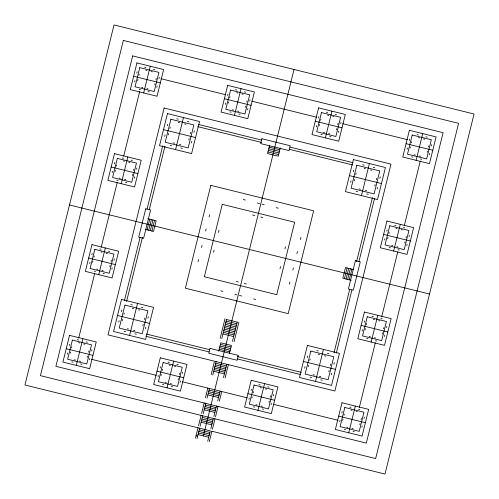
<?xml version="1.0" encoding="UTF-8"?>
<svg xmlns="http://www.w3.org/2000/svg" width="499" height="499" viewBox="0 0 499 499"><rect width="100%" height="100%" fill="white"/><g stroke="black" fill="none" stroke-linecap="round" stroke-linejoin="round"><path stroke-width="0.75" d="M67.246 354.327L67.552 353.08M69.43 345.489L69.741 344.235M89.689 263.603L90.001 262.349M91.878 254.758L92.184 253.504M112.194 172.61L112.506 171.363M114.383 163.772L114.695 162.518M134.643 81.886L134.948 80.632M136.826 73.041L137.138 71.787M70.247 353.086L70.521 351.982M71.544 347.84L71.819 346.736M92.689 262.355L92.964 261.251M93.987 257.116L94.261 256.012M115.2 171.363L115.475 170.265M116.498 166.123L116.772 165.019M137.643 80.638L137.917 79.534M138.94 75.393L139.215 74.295M78.723 337.985L94.716 273.321M101.203 247.261L117.259 182.347M123.671 156.268L139.67 91.604M76.278 365.38L82.884 338.665M98.721 274.656L105.326 247.941M121.226 183.663L127.838 156.948M143.668 92.939L150.28 66.224M87.344 357.309L87.618 356.211M88.641 352.069L88.909 350.965M109.786 266.585L110.061 265.48M111.084 261.339L111.358 260.241M132.291 175.592L132.566 174.494M133.589 170.352L133.863 169.248M154.74 84.867L155.008 83.763M156.037 79.622L156.306 78.524M89.421 359.816L89.726 358.563M91.604 350.972L91.916 349.718M111.863 269.086L112.169 267.838M114.046 260.247L114.358 258.993M134.368 178.099L134.68 176.846M136.558 169.255L136.869 168.001M156.811 87.369L157.123 86.121M159 78.53L159.312 77.276M118.756 322.192L119.13 320.689M121.382 311.582L121.756 310.079M164.726 136.352L165.1 134.849M167.352 125.742L167.726 124.239M124.413 300.697L140.019 237.618M147.105 208.969L162.705 145.889M126.546 301.521L142.408 237.412M149.307 209.518L164.982 146.157M122.361 320.695L122.685 319.372M123.914 314.401L124.245 313.079M168.331 134.855L168.656 133.532M169.891 128.561L170.215 127.239M147.118 229.839L149.756 219.155M148.714 230.239L151.359 219.554M150.318 230.638L152.962 219.953M151.921 231.031L154.565 220.346M129.597 335.453L137.524 303.398M175.567 149.613L183.495 117.558M142.876 325.772L143.201 324.45M144.429 319.479L144.76 318.156M188.847 139.932L189.171 138.61M190.4 133.638L190.73 132.316M145.365 328.772L145.733 327.269M147.991 318.162L148.359 316.659M191.335 142.932L191.71 141.429M193.961 132.322L194.336 130.819M158.008 376.782L158.32 375.529M160.198 367.938L160.503 366.684M225.405 104.341L225.71 103.087M227.588 95.496L227.9 94.242M161.009 375.535L161.283 374.431M162.306 370.289L162.58 369.191M228.405 103.093L228.679 101.989M229.702 97.848L229.977 96.744M198.053 261.626L198.583 259.486M201.546 247.51L202.076 245.377M205.619 231.037L206.149 228.904M209.112 216.928L209.642 214.788M167.04 387.835L173.646 361.12M234.436 115.388L241.042 88.672M178.106 379.764L178.38 378.66M179.403 374.518L179.677 373.42M245.502 107.322L245.77 106.218M246.799 102.077L247.067 100.973M180.183 382.265L180.488 381.018M182.366 373.427L182.678 372.173M247.579 109.824L247.884 108.57M249.762 100.979L250.074 99.725M213.553 252.276L214.077 250.136M218.462 232.422L218.992 230.282M195.446 438.216L198.022 427.799M198.515 425.815L201.091 415.393M201.584 413.409L204.16 402.992M205.451 397.772L207.846 388.085M211.183 374.606L214.277 362.087M220.165 338.297L225.018 318.68M197.049 438.615L199.625 428.198M200.118 426.208L202.694 415.792M203.187 413.802L205.763 403.385M207.054 398.165L209.449 388.484M212.786 374.999L216.098 361.613M218.693 351.121L220.751 342.794L231.436 345.439L229.353 353.853M221.768 338.69L226.571 319.285M269.647 145.147L267.564 153.561L278.249 156.206L280.307 147.879M203.38 435.933L231.854 320.832M231.935 320.508L294.03 69.48M207.734 441.259L210.31 430.843L24.95 384.985L114.015 24.95L474.05 114.015L384.985 474.05L211.776 431.205M210.803 428.853L213.379 418.436M213.871 416.447L216.447 406.03M217.739 400.809L220.134 391.129M223.471 377.643L226.783 364.258M232.453 341.335L237.256 321.93M209.337 441.652L211.913 431.236M212.406 429.246L214.982 418.829M215.474 416.846L218.051 406.423M219.342 401.208L221.737 391.522M225.074 378.042L228.386 364.65M234.056 341.734L238.909 322.117M280.008 268.718L280.538 266.578M284.923 248.864L285.447 246.724M248.926 399.275L249.238 398.021M251.116 390.43L251.421 389.176M316.322 126.827L316.634 125.573M318.512 117.982L318.817 116.735M251.933 398.027L252.201 396.923M253.23 392.782L253.498 391.678M319.323 125.58L319.597 124.482M320.62 120.34L320.894 119.236M257.958 410.328L264.564 383.612M325.354 137.88L331.96 111.165M289.358 284.212L289.888 282.072M292.851 270.096L293.381 267.963M296.924 253.623L297.454 251.49M300.417 239.514L300.947 237.374M269.023 402.256L269.298 401.152M270.321 397.011L270.595 395.907M336.42 129.809L336.694 128.711M337.717 124.569L337.991 123.465M271.1 404.758L271.412 403.504M273.29 395.913L273.595 394.659M338.497 132.316L338.802 131.062M340.68 123.471L340.992 122.218M304.664 368.181L305.039 366.678M307.29 357.571L307.665 356.068M350.641 182.341L351.009 180.838M353.267 171.731L353.635 170.228M308.27 366.684L308.6 365.362M309.829 360.39L310.153 359.068M354.24 180.844L354.571 179.521M355.799 174.55L356.124 173.228M315.505 381.442L323.433 349.387M361.476 195.602L369.403 163.547M344.435 278.654L347.079 267.969M346.038 279.047L348.682 268.362M347.641 279.446L350.286 268.761M349.244 279.845L351.882 269.161M328.785 371.761L329.109 370.439M330.344 365.468L330.669 364.145M374.755 185.921L375.086 184.599M376.315 179.628L376.639 178.305M334.018 352.843L349.693 289.482M356.592 261.588L372.454 197.479M336.295 353.111L351.895 290.031M358.981 261.382L374.587 198.303M331.274 374.761L331.648 373.258M333.9 364.151L334.274 362.648M377.244 188.921L377.618 187.418M379.87 178.311L380.244 176.808M339.688 421.724L340 420.47M341.877 412.879L342.189 411.631M362.131 330.999L362.442 329.745M364.32 322.154L364.632 320.901M384.642 240.007L384.954 238.753M386.831 231.162L387.137 229.914M407.084 149.282L407.396 148.028M409.274 140.437L409.579 139.184M342.694 420.476L342.963 419.378M343.992 415.237L344.26 414.133M365.137 329.752L365.411 328.648M366.434 324.506L366.709 323.408M387.642 238.759L387.916 237.661M388.939 233.52L389.214 232.415M410.091 148.035L410.359 146.931M411.382 142.789L411.656 141.691M348.72 432.776L355.332 406.061M371.162 342.052L377.774 315.337M393.674 251.059L400.279 224.344M416.116 160.335L422.722 133.62M359.33 407.396L375.329 342.732M381.741 316.653L397.797 251.739M404.284 225.679L420.277 161.015M359.785 424.705L360.06 423.607M361.083 419.466L361.357 418.362M382.228 333.981L382.502 332.877M383.525 328.735L383.8 327.637M404.739 242.988L405.013 241.884M406.036 237.749L406.311 236.645M427.181 152.264L427.456 151.16M428.479 147.018L428.753 145.914M361.862 427.213L362.174 425.959M364.052 418.368L364.357 417.114M384.305 336.482L384.617 335.228M386.494 327.637L386.806 326.39M406.816 245.496L407.122 244.242M408.999 236.651L409.311 235.397M429.259 154.765L429.57 153.511M431.448 145.92L431.754 144.673M144.673 67.246L145.92 67.552M153.511 69.43L154.765 69.741M235.434 89.695L236.682 90.007M244.273 91.885L245.527 92.196M326.352 112.188L327.606 112.5M335.197 114.377L336.445 114.683M417.114 134.643L418.368 134.948M425.959 136.826L427.213 137.138M145.914 70.247L147.018 70.521M151.16 71.544L152.264 71.819M236.682 92.702L237.78 92.976M241.921 93.999L243.025 94.267M327.6 115.194L328.698 115.462M332.839 116.485L333.943 116.76M418.362 137.643L419.466 137.917M423.607 138.94L424.705 139.215M161.015 78.723L225.679 94.716M251.746 101.166L316.665 117.228M342.732 123.671L407.396 139.67M133.62 76.278L160.335 82.884M224.382 98.727L251.097 105.339M315.299 121.22L342.015 127.825M406.061 143.668L432.776 150.28M141.691 87.344L142.789 87.618M146.931 88.641L148.035 88.909M232.453 109.792L233.551 110.067M237.692 111.09L238.796 111.364M323.371 132.285L324.475 132.559M328.61 133.582L329.714 133.857M414.133 154.74L415.237 155.008M419.378 156.037L420.476 156.306M139.184 89.421L140.437 89.726M148.028 91.604L149.282 91.916M229.945 111.87L231.199 112.181M238.79 114.059L240.044 114.371M320.863 134.362L322.117 134.674M329.708 136.551L330.962 136.857M411.631 156.811L412.879 157.123M420.47 159L421.724 159.312M176.765 118.781L178.268 119.155M187.374 121.407L188.878 121.781M362.673 164.77L364.176 165.144M373.289 167.396L374.793 167.77M198.271 124.407L261.382 140.019M290.031 147.105L353.142 162.718M197.716 126.646L261.576 142.446M289.476 149.344L352.587 164.957M178.262 122.386L179.584 122.717M184.549 123.945L185.877 124.27M364.17 168.375L365.493 168.706M370.464 169.934L371.786 170.259M269.148 147.149L279.833 149.794M268.755 148.752L279.44 151.397M268.356 150.355L279.041 153M267.957 151.958L278.642 154.603M163.504 129.621L195.558 137.549M349.412 175.611L381.473 183.538M173.184 142.901L174.507 143.225M179.478 144.454L180.8 144.785M359.099 188.89L360.421 189.215M365.387 190.443L366.709 190.774M170.184 145.39L171.687 145.764M180.794 148.016L182.297 148.39M356.093 191.379L357.596 191.753M366.703 194.005L368.206 194.379M122.224 157.971L123.478 158.283M131.069 160.16L132.322 160.472M394.672 225.367L395.925 225.679M403.516 227.556L404.764 227.862M123.471 160.977L124.575 161.246M128.717 162.275L129.821 162.543M395.919 228.367L397.023 228.642M401.159 229.665L402.263 229.939M243.281 199.519L245.414 200.043M257.39 203.006L259.53 203.536M262.056 204.16L264.189 204.69M276.165 207.653L278.305 208.183M111.177 167.003L137.892 173.615M383.619 234.399L410.334 241.005M119.242 178.068L120.346 178.343M124.488 179.366L125.592 179.64M391.69 245.464L392.794 245.739M396.936 246.762L398.034 247.036M116.741 180.145L117.995 180.457M125.586 182.335L126.84 182.64M389.189 247.541L390.436 247.847M398.027 249.731L399.281 250.036M252.631 215.013L254.764 215.543M260.671 217.003L262.811 217.533M147.841 218.687L156.168 220.745L153.524 231.43L145.203 229.372M353.797 269.628L345.476 267.57L342.832 278.255L351.159 280.313M69.48 204.97L429.52 294.03M236.189 281.467L238.329 281.997M244.236 283.457L246.369 283.987M99.719 248.964L100.973 249.269M108.564 251.153L109.811 251.459M372.16 316.36L373.414 316.665M381.005 318.543L382.259 318.855M100.966 251.964L102.064 252.238M106.206 253.261L107.31 253.536M373.408 319.36L374.512 319.634M378.654 320.657L379.758 320.932M88.666 257.995L115.381 264.601M361.108 325.385L387.823 331.997M220.695 290.817L222.835 291.347M234.811 294.31L236.944 294.84M239.47 295.464L241.61 295.994M253.586 298.957L255.719 299.481M96.737 269.061L97.841 269.335M101.977 270.358L103.081 270.633M369.179 336.457L370.283 336.725M374.425 337.754L375.529 338.023M94.236 271.138L95.484 271.444M103.075 273.321L104.328 273.633M366.678 338.528L367.931 338.84M375.522 340.717L376.776 341.029M226.515 319.51L237.2 322.148M226.116 321.113L236.8 323.751M225.723 322.716L236.407 325.354M225.323 324.319L236.008 326.957M224.924 325.922L235.609 328.56M224.531 327.519L235.216 330.163M130.794 304.621L132.297 304.995M141.404 307.247L142.907 307.621M316.703 350.61L318.206 350.984M327.313 353.236L328.816 353.61M224.132 329.122L234.817 331.766M223.739 330.725L234.424 333.369M132.291 308.226L133.613 308.557M138.579 309.785L139.901 310.11M318.2 354.215L319.522 354.546M324.493 355.775L325.816 356.099M223.34 332.328L234.025 334.972M222.947 333.931L233.632 336.576M117.527 315.462L149.588 323.389M303.442 361.451L335.496 369.379M220.358 344.397L231.043 347.042M219.959 346L230.644 348.645M219.56 347.603L230.245 350.248M219.167 349.206L229.852 351.851M127.214 328.741L128.536 329.066M133.507 330.294L134.83 330.625M313.123 374.73L314.451 375.055M319.416 376.283L320.738 376.614M146.413 334.043L209.524 349.656M237.424 356.554L301.284 372.354M145.858 336.282L208.969 351.895M237.618 358.981L300.729 374.593M124.207 331.23L125.711 331.604M134.824 333.856L136.327 334.23M310.122 377.219L311.626 377.593M320.732 379.845L322.235 380.219M215.699 363.216L226.384 365.861M215.306 364.819L225.991 367.457M214.907 366.422L225.592 369.06M214.514 368.025L225.199 370.663M214.115 369.628L224.799 372.266M213.715 371.231L224.407 373.87M77.276 339.688L78.53 340M86.121 341.877L87.369 342.189M168.038 362.143L169.292 362.449M176.883 364.326L178.137 364.638M258.956 384.629L260.21 384.941M267.801 386.819L269.055 387.13M349.718 407.084L350.972 407.396M358.563 409.274L359.816 409.579M78.524 342.694L79.622 342.963M83.763 343.992L84.867 344.26M169.286 365.143L170.39 365.418M174.525 366.441L175.629 366.715M260.204 387.636L261.308 387.91M265.449 388.933L266.547 389.208M350.965 410.091L352.069 410.359M356.211 411.382L357.309 411.656M66.224 348.72L92.939 355.332M156.985 371.175L183.701 377.78M247.903 393.661L274.618 400.273M338.665 416.116L365.38 422.722M91.604 359.33L156.268 375.329M182.335 381.772L247.255 397.834M273.321 404.284L337.985 420.277M209.056 390.087L219.741 392.732M208.657 391.69L219.342 394.329M74.295 359.785L75.393 360.06M79.534 361.083L80.638 361.357M165.057 382.24L166.161 382.515M170.302 383.538L171.4 383.806M255.975 404.733L257.079 405.001M261.22 406.024L262.318 406.298M346.736 427.181L347.84 427.456M351.982 428.479L353.086 428.753M208.264 393.293L218.949 395.932M207.865 394.896L218.55 397.535M71.787 361.862L73.041 362.174M80.632 364.052L81.886 364.357M162.555 384.317L163.803 384.623M171.394 386.5L172.648 386.812M253.473 406.804L254.727 407.115M262.318 408.993L263.566 409.305M344.235 429.259L345.489 429.57M353.08 431.448L354.327 431.754M205.37 404.988L216.055 407.633M204.97 406.591L215.655 409.236M204.571 408.194L215.256 410.839M204.178 409.798L214.863 412.442M202.301 417.395L212.986 420.039M201.902 418.998L212.586 421.643M201.502 420.601L212.194 423.246M201.109 422.204L211.794 424.849M199.232 429.801L209.917 432.446M198.833 431.404L209.518 434.043M198.434 433.007L209.125 435.646M198.041 434.61L208.725 437.249M196.038 435.814L197.641 436.213M123.347 40.425L40.425 375.653L375.653 458.575L458.575 123.347L123.347 40.425M132.684 55.9L55.9 366.316L366.316 443.1L443.1 132.684L132.684 55.9M69.529 335.365L62.918 362.081L89.633 368.686L96.245 341.971L69.529 335.365M91.972 244.635L85.36 271.35L112.075 277.962L118.687 251.247L91.972 244.635M114.477 153.648L107.871 180.364L134.587 186.969L141.192 160.254L114.477 153.648M136.919 62.918L130.314 89.633L157.029 96.245L163.635 69.529L136.919 62.918M72.38 340.087L67.646 359.23L86.782 363.964L91.517 344.821L72.38 340.087M94.822 249.363L90.088 268.499L109.225 273.234L113.959 254.097L94.822 249.363M117.327 158.37L112.593 177.507L131.736 182.241L136.47 163.104L117.327 158.37M139.77 67.646L135.036 86.782L154.179 91.517L158.913 72.38L139.77 67.646M164.127 108.009L108.009 334.873L334.873 390.991L390.991 164.127L164.127 108.009M121.494 299.431L113.566 331.492L145.621 339.42L153.555 307.359L121.494 299.431M167.464 113.591L159.537 145.652L191.591 153.58L199.525 121.519L167.464 113.591M145.733 208.819L138.734 237.112L143.593 238.316L150.592 210.017L145.733 208.819M124.918 305.101L119.236 328.068L142.203 333.75L147.885 310.783L124.918 305.101M170.889 119.261L165.206 142.227L188.173 147.91L193.855 124.943L170.889 119.261M160.291 357.814L153.68 384.529L180.395 391.141L187.006 364.426L160.291 357.814M227.687 85.373L221.076 112.088L247.791 118.693L254.403 91.978L227.687 85.373M163.142 362.542L158.408 381.679L177.544 386.413L182.278 367.276L163.142 362.542M230.538 90.094L225.804 109.237L244.94 113.972L249.675 94.829L230.538 90.094M210.796 185.36L185.36 288.204L288.204 313.64L313.64 210.796L210.796 185.36M222.255 204.341L204.341 276.745L276.745 294.659L294.659 222.255L222.255 204.341M210.017 348.408L208.819 353.267L237.112 360.266L238.316 355.407L210.017 348.408M261.888 138.734L260.684 143.593L288.983 150.592L290.181 145.733L261.888 138.734M251.209 380.307L244.597 407.022L271.313 413.627L277.924 386.912L251.209 380.307M318.605 107.859L311.994 134.574L338.709 141.186L345.32 114.471L318.605 107.859M254.06 385.028L249.325 404.171L268.462 408.906L273.196 389.763L254.06 385.028M321.456 112.587L316.722 131.724L335.858 136.458L340.592 117.321L321.456 112.587M307.409 345.42L299.475 377.481L331.536 385.409L339.463 353.348L307.409 345.42M353.379 159.58L345.445 191.641L377.506 199.569L385.434 167.508L353.379 159.58M310.827 351.09L305.145 374.057L328.111 379.739L333.794 356.773L310.827 351.09M356.797 165.25L351.115 188.217L374.082 193.899L379.764 170.932L356.797 165.25M355.407 260.684L348.408 288.983L353.267 290.181L360.266 261.888L355.407 260.684M341.971 402.755L335.365 429.471L362.081 436.082L368.686 409.367L341.971 402.755M364.413 312.031L357.808 338.746L384.523 345.352L391.129 318.636L364.413 312.031M386.925 221.038L380.313 247.754L407.028 254.365L413.64 227.65L386.925 221.038M409.367 130.314L402.755 157.029L429.471 163.635L436.082 136.919L409.367 130.314M344.821 407.483L340.087 426.62L359.23 431.354L363.964 412.218L344.821 407.483M367.264 316.759L362.53 335.896L381.673 340.63L386.407 321.493L367.264 316.759M389.775 225.766L385.041 244.903L404.178 249.637L408.912 230.501L389.775 225.766M412.218 135.036L407.483 154.179L426.62 158.913L431.354 139.77L412.218 135.036"/></g></svg>
